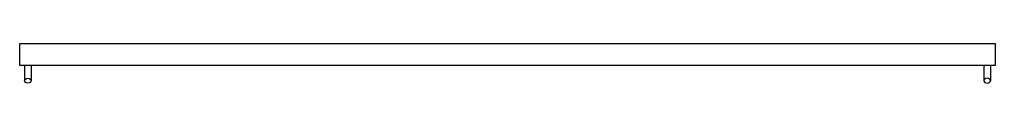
# Model space of a CAD drawing. Header units: millimetres. Extents: x 131 to 1879, y 90 to 160.
import ezdxf

# ---------------------------------------------------------------- set-up
doc = ezdxf.new("R2010")
doc.units = ezdxf.units.MM
doc.layers.add('KwikScaf Matrix', color=7, linetype='Continuous')

# ---------------------------------------------------------------- blocks, each defined once
blk = doc.blocks.new('109618xz')
at = {"layer": 'KwikScaf Matrix', "color": 0}
for p, q in [((140, 121.9), (140, 94.2)), ((152, 121.9), (152, 94.2)), ((1858, 121.9), (1858, 94.2)), ((1870, 121.9), (1870, 94.2))]:
    blk.add_line(p, q, dxfattribs=at)
blk.add_lwpolyline([(131, 121.9), (1879, 121.9), (1879, 159.9), (131, 159.9)], close=True, dxfattribs=at)
blk.add_ellipse((146, 94.2), major_axis=(6, 0), ratio=0.707107, dxfattribs=at)
at = {"layer": 'KwikScaf Matrix', "color": 0, "extrusion": (0, 0, -1)}
blk.add_ellipse((1864, 94.2), major_axis=(-6, 0), ratio=0.707107, dxfattribs=at)

msp = doc.modelspace()

# ---------------------------------------------------------------- block references
at = {"layer": 'KwikScaf Matrix', "color": 0}
msp.add_blockref('109618xz', (0, 0), dxfattribs=at)

doc.saveas('drawing.dxf')
